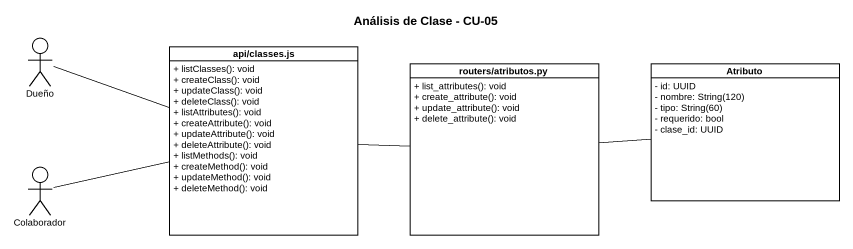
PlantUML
@startuml
title Análisis de Clase - CU-05
allowmixing
hide circle
hide empty members
skinparam classAttributeIconSize 0
actor Dueño
class "api/classes.js" as api_classes_js {
  + listClasses(): void
  + createClass(): void
  + updateClass(): void
  + deleteClass(): void
  + listAttributes(): void
  + createAttribute(): void
  + updateAttribute(): void
  + deleteAttribute(): void
  + listMethods(): void
  + createMethod(): void
  + updateMethod(): void
  + deleteMethod(): void
}
class "routers/atributos.py" as routers_atributos_py {
  + list_attributes(): void
  + create_attribute(): void
  + update_attribute(): void
  + delete_attribute(): void
}
class Atributo {
  - id: UUID
  {field} - nombre: String(120)
  {field} - tipo: String(60)
  - requerido: bool
  - clase_id: UUID
}
actor Colaborador
Dueño -right- api_classes_js
Dueño -right- api_classes_js
Dueño -right- api_classes_js
api_classes_js -right- routers_atributos_py
routers_atributos_py -right- Atributo
Colaborador -right- api_classes_js
Colaborador -right- api_classes_js
Colaborador -right- api_classes_js
@enduml
